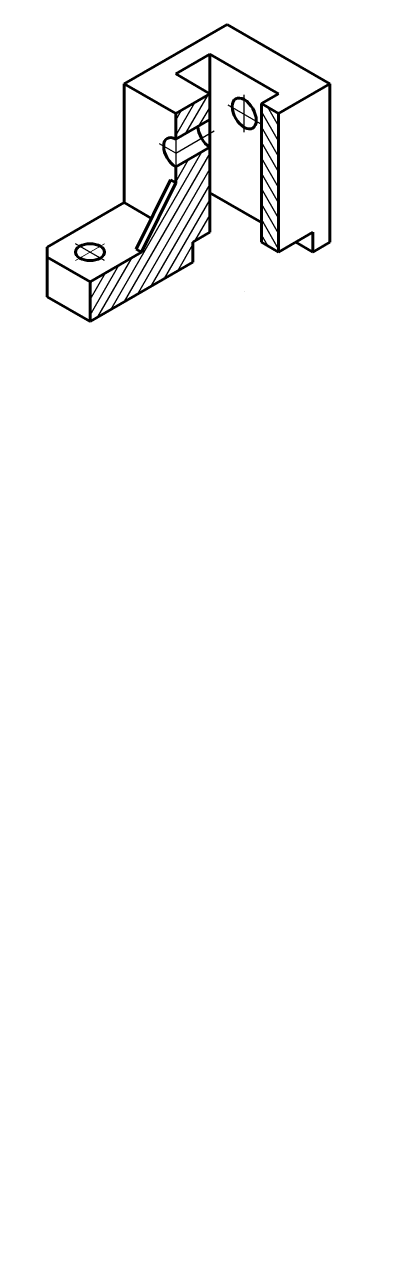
# Model space of a CAD drawing. Header units: millimetres. Extents: x 143 to 288, y -284 to 218.
import ezdxf

# ---------------------------------------------------------------- set-up
doc = ezdxf.new("R2010")
doc.units = ezdxf.units.MM
doc.linetypes.add('CENTER2', pattern=[28.575, 19.05, -3.175, 3.175, -3.175])
doc.linetypes.add('осевая2', pattern=[28.575, 19.05, -3.175, 3.175, -3.175])
doc.layers.add('1-оси', color=50, linetype='осевая2')
doc.layers.add('2-штриховка', color=7, linetype='Continuous', true_color=0x00c7c7)
doc.layers.add('PV-21B', color=7, linetype='Continuous', lineweight=60)
doc.layers.add('ОСИ', color=1, linetype='CENTER2', lineweight=20)

# ---------------------------------------------------------------- blocks, each defined once
blk = doc.blocks.new('*U25')
at = {"layer": 'PV-21B'}
for p, q in [((203.9, 268.15, 472.06), (223.9, 288.15, 512.06)), ((223.9, 288.15, 512.06), (233.9, 268.15, 502.06)), ((263.9, 268.15, 532.06), (223.9, 288.15, 512.06)), ((165.57, 274.82, 440.39), (172.24, 281.49, 453.72)), ((173.9, 283.15, 457.06), (172.24, 281.49, 453.72)), ((172.24, 281.49, 453.72), (180.57, 264.82, 445.39)), ((203.9, 268.15, 472.06), (173.9, 283.15, 457.06)), ((165.57, 274.82, 440.39), (173.9, 258.15, 432.06)), ((247.24, 261.49, 508.72), (240.57, 274.82, 515.39)), ((240.57, 274.82, 515.39), (253.9, 268.15, 522.06)), ((203.9, 268.15, 472.06), (209.2, 257.56, 466.76)), ((229.57, 263.82, 493.39), (233.9, 268.15, 502.06)), ((233.9, 268.15, 502.06), (247.24, 261.49, 508.72)), ((247.24, 261.49, 508.72), (253.9, 268.15, 522.06)), ((253.9, 268.15, 522.06), (267.24, 241.49, 508.72)), ((283.9, 228.15, 512.06), (263.9, 268.15, 532.06)), ((173.9, 258.15, 432.06), (180.57, 264.82, 445.39)), ((180.57, 264.82, 445.39), (200.57, 254.82, 455.39)), ((242.9, 257.15, 500.06), (229.57, 263.82, 493.39)), ((247.24, 261.49, 508.72), (242.9, 257.15, 500.06)), ((213.9, 238.15, 452.06), (173.9, 258.15, 432.06)), ((199.57, 256.82, 456.39), (221.24, 258.49, 479.72)), ((200.57, 254.82, 455.39), (199.57, 256.82, 456.39)), ((200.57, 254.82, 455.39), (222.24, 256.49, 478.72)), ((222.24, 256.49, 478.72), (221.24, 258.49, 479.72)), ((222.24, 256.49, 478.72), (224.9, 259.15, 484.06)), ((224.9, 259.15, 484.06), (238.24, 252.49, 490.72)), ((238.24, 252.49, 490.72), (242.9, 257.15, 500.06)), ((238.24, 252.49, 490.72), (223.9, 238.15, 462.06)), ((217.24, 241.49, 458.72), (213.9, 238.15, 452.06)), ((223.9, 238.15, 462.06), (217.24, 241.49, 458.72)), ((230.57, 244.82, 475.39), (240.57, 224.82, 465.39)), ((237.24, 221.49, 458.72), (260.57, 244.82, 505.39)), ((260.57, 244.82, 505.39), (263.9, 238.15, 502.06)), ((267.24, 241.49, 508.72), (260.57, 244.82, 505.39)), ((263.9, 238.15, 502.06), (240.57, 214.82, 455.39)), ((263.9, 238.15, 502.06), (283.9, 228.15, 512.06)), ((257.24, 201.49, 458.72), (283.9, 228.15, 512.06)), ((240.57, 214.82, 455.39), (237.24, 221.49, 458.72)), ((240.57, 214.82, 455.39), (253.9, 208.15, 462.06)), ((250.57, 204.82, 455.39), (247.24, 211.49, 458.72)), ((253.9, 208.15, 462.06), (250.57, 204.82, 455.39)), ((250.57, 204.82, 455.39), (257.24, 201.49, 458.72))]:
    blk.add_line(p, q, dxfattribs=at)
at = {"layer": 'PV-21B', "extrusion": (0.57735, 0.57735, -0.57735)}
for centre, major_axis, start_param, end_param in [((185.57, 269.82, 455.39), (4.24, -4.24), -3.926991, 2.356194), ((227.24, 261.49, 488.72), (0, 4.95, 4.95), -2.356194, 0.785398), ((253.9, 248.15, 502.06), (0, -4.95, -4.95), -3.926991, 2.356194)]:
    blk.add_ellipse(centre, major_axis=major_axis, ratio=0.57735, start_param=start_param, end_param=end_param, dxfattribs=at)
at = {"layer": 'PV-21B', "extrusion": (-0.57735, -0.57735, 0.57735)}
blk.add_ellipse((240.57, 254.82, 495.39), major_axis=(0, -4.95, -4.95), ratio=0.57735, start_param=-2.356194, end_param=-0.785398, dxfattribs=at)
blk = doc.blocks.new('*U26')
at = {"layer": 'PV-21B'}
for p, q in [((203.9, 268.15, 472.06), (223.9, 288.15, 512.06)), ((223.9, 288.15, 512.06), (233.9, 268.15, 502.06)), ((263.9, 268.15, 532.06), (223.9, 288.15, 512.06)), ((165.57, 274.82, 440.39), (172.24, 281.49, 453.72)), ((173.9, 283.15, 457.06), (172.24, 281.49, 453.72)), ((172.24, 281.49, 453.72), (180.57, 264.82, 445.39)), ((203.9, 268.15, 472.06), (173.9, 283.15, 457.06)), ((165.57, 274.82, 440.39), (173.9, 258.15, 432.06)), ((247.24, 261.49, 508.72), (240.57, 274.82, 515.39)), ((240.57, 274.82, 515.39), (253.9, 268.15, 522.06)), ((203.9, 268.15, 472.06), (209.2, 257.56, 466.76)), ((229.57, 263.82, 493.39), (233.9, 268.15, 502.06)), ((233.9, 268.15, 502.06), (247.24, 261.49, 508.72)), ((247.24, 261.49, 508.72), (253.9, 268.15, 522.06)), ((253.9, 268.15, 522.06), (267.24, 241.49, 508.72)), ((283.9, 228.15, 512.06), (263.9, 268.15, 532.06)), ((173.9, 258.15, 432.06), (180.57, 264.82, 445.39)), ((180.57, 264.82, 445.39), (200.57, 254.82, 455.39)), ((242.9, 257.15, 500.06), (229.57, 263.82, 493.39)), ((247.24, 261.49, 508.72), (242.9, 257.15, 500.06)), ((213.9, 238.15, 452.06), (173.9, 258.15, 432.06)), ((199.57, 256.82, 456.39), (221.24, 258.49, 479.72)), ((200.57, 254.82, 455.39), (199.57, 256.82, 456.39)), ((200.57, 254.82, 455.39), (222.24, 256.49, 478.72)), ((222.24, 256.49, 478.72), (221.24, 258.49, 479.72)), ((222.24, 256.49, 478.72), (224.9, 259.15, 484.06)), ((224.9, 259.15, 484.06), (238.24, 252.49, 490.72)), ((238.24, 252.49, 490.72), (242.9, 257.15, 500.06)), ((238.24, 252.49, 490.72), (223.9, 238.15, 462.06)), ((217.24, 241.49, 458.72), (213.9, 238.15, 452.06)), ((223.9, 238.15, 462.06), (217.24, 241.49, 458.72)), ((230.57, 244.82, 475.39), (240.57, 224.82, 465.39)), ((237.24, 221.49, 458.72), (260.57, 244.82, 505.39)), ((260.57, 244.82, 505.39), (263.9, 238.15, 502.06)), ((267.24, 241.49, 508.72), (260.57, 244.82, 505.39)), ((263.9, 238.15, 502.06), (240.57, 214.82, 455.39)), ((263.9, 238.15, 502.06), (283.9, 228.15, 512.06)), ((257.24, 201.49, 458.72), (283.9, 228.15, 512.06)), ((240.57, 214.82, 455.39), (237.24, 221.49, 458.72)), ((240.57, 214.82, 455.39), (253.9, 208.15, 462.06)), ((250.57, 204.82, 455.39), (247.24, 211.49, 458.72)), ((253.9, 208.15, 462.06), (250.57, 204.82, 455.39)), ((250.57, 204.82, 455.39), (257.24, 201.49, 458.72))]:
    blk.add_line(p, q, dxfattribs=at)
at = {"layer": 'PV-21B', "extrusion": (0.57735, 0.57735, -0.57735)}
for centre, major_axis, start_param, end_param in [((185.57, 269.82, 455.39), (4.24, -4.24), -7.068583, -0.785398), ((227.24, 261.49, 488.72), (0, 4.95, 4.95), -2.356194, 0.785398), ((253.9, 248.15, 502.06), (0, -4.95, -4.95), -3.926991, 2.356194)]:
    blk.add_ellipse(centre, major_axis=major_axis, ratio=0.57735, start_param=start_param, end_param=end_param, dxfattribs=at)
at = {"layer": 'PV-21B', "extrusion": (-0.57735, -0.57735, 0.57735)}
blk.add_ellipse((240.57, 254.82, 495.39), major_axis=(0, -4.95, -4.95), ratio=0.57735, start_param=-2.356194, end_param=-0.785398, dxfattribs=at)

msp = doc.modelspace()

# ---------------------------------------------------------------- hatches: boundary and pattern name
at = {"layer": '2-штриховка'}
h = msp.add_hatch(dxfattribs=at)
h.set_pattern_fill('ANSI31', color=256, angle=15)
h.set_pattern_definition([(60, (229.9748, -434.0174), (-2.74963, 1.5875), [])])
h.paths.add_polyline_path([(219.9, 166.99), (205.76, 158.83), (205.76, 152.3), (191.61, 123.72), (170.4, 111.47), (170.4, 95.14), (212.83, 119.64), (212.83, 127.8), (219.9, 131.89)])
h.paths.add_polyline_path([(219.9, 178.43), (219.9, 189.04), (205.76, 180.88), (205.76, 170.26)])
h = msp.add_hatch(dxfattribs=at)
h.set_pattern_fill('ANSI31', color=256, angle=75)
h.set_pattern_definition([(120, (229.9748, -434.0174), (-2.74963, -1.5875), [])])
h.paths.add_polyline_path([(248.18, 180.88), (241.11, 184.96), (241.11, 127.8), (248.18, 123.72)])

# ---------------------------------------------------------------- linework, layer by layer
at = {"extrusion": (0, 0.816497, 0.57735)}
msp.add_line((234.04, 107.39, -765.67), (234.04, 107.39, -765.67), dxfattribs=at)
at = {"layer": '1-оси'}
for p, q in [((234.04, 173.16), (234.04, 188.59)), ((240.71, 176.62), (227.37, 184.32)), ((219.9, 178.43), (219.9, 166.99)), ((205.76, 164.55), (221.63, 173.71)), ((205.76, 164.55), (199.07, 168.4)), ((205.76, 170.26), (205.76, 158.83)), ((176.38, 120.27), (164.43, 127.17))]:
    msp.add_line(p, q, dxfattribs=at)
at = {"layer": 'ОСИ'}
msp.add_line((176.38, 127.17), (164.43, 120.27), dxfattribs=at)

# ---------------------------------------------------------------- block references
at = {"layer": 'PV-21B', "extrusion": (0, 0.816497, 0.57735), "rotation": 225}
for name in ['*U25', '*U26']:
    msp.add_blockref(name, (-229.97, 250.58, -354.37), dxfattribs=at)

doc.saveas('drawing.dxf')
